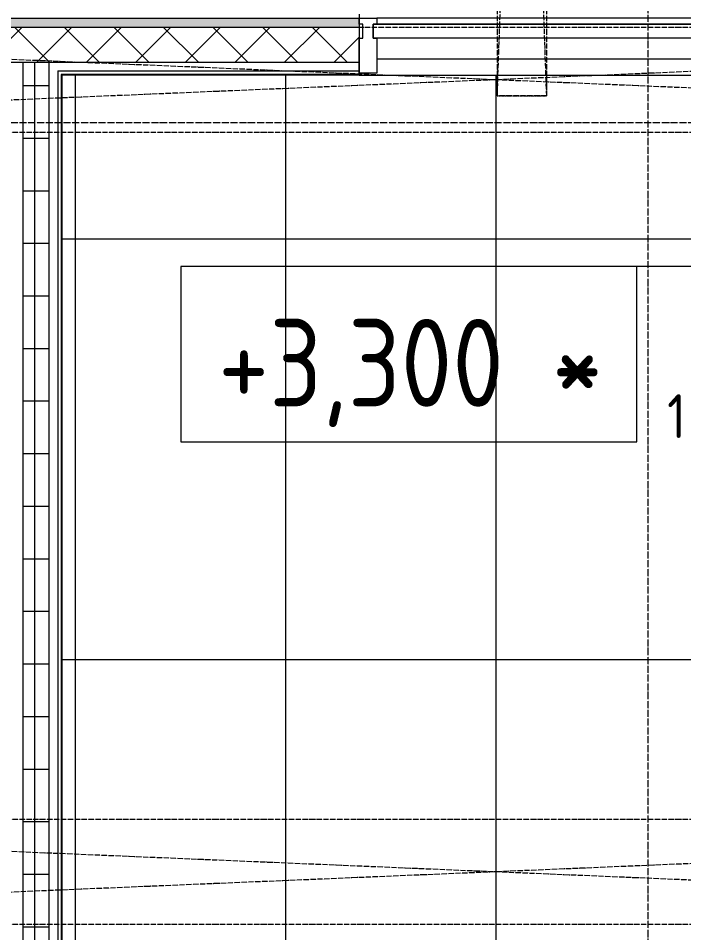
# Model space of a CAD drawing. Header units: millimetres. Extents: x -13069 to 207500, y -71366 to 56785.
# Drawn here: x 44053 to 45951, y 5983 to 8592 of the extents above; entities that cross this region are included whole.
import ezdxf

# ---------------------------------------------------------------- set-up
doc = ezdxf.new("R2010")
doc.units = ezdxf.units.MM
for name, pattern in [('ADSK_Линия сетки', [25, 20, -2.5, 0, -2.5]), ('ADSK_Штрих_ш3 п1_5', [4.5, 3, -1.5]), ('ADSK_Штрихпунктирная 2 точки_ш15 п1_5 п1_5 п1_5', [19.5, 15, -1.5, 0, -1.5, 0, -1.5])]:
    doc.linetypes.add(name, pattern=pattern)
for name, color, linetype, lineweight in [('_ Окна', 7, 'Continuous', 9), ('Аннотация', 7, 'Continuous', 18), ('Витраж', 7, 'Continuous', 9), ('Каркас', 7, 'Continuous', 18), ('Окна', 7, 'Continuous', 9), ('Оси', 7, 'Continuous', 9), ('Отметки', 7, 'Continuous', 9), ('Потолки штриховка', 7, 'Continuous', 9), ('Стены внутренние', 7, 'Continuous', 18), ('Стены наружные', 7, 'Continuous', 18), ('Стены отделка', 7, 'Continuous', 30), ('Стены штриховка', 7, 'Continuous', 9)]:
    doc.layers.add(name, color=color, linetype=linetype, lineweight=lineweight)
doc.layers.add('Линии', color=7, linetype='Continuous', lineweight=9, true_color=0x00a600)
doc.styles.add('GOST Common_1', font='GOST_Common.ttf', dxfattribs={"width": 0.9, "height": 250})
doc.styles.add('GOST Common_4', font='GOST_Common.ttf', dxfattribs={"width": 0.9, "height": 125})

# ---------------------------------------------------------------- blocks, each defined once
blk = doc.blocks.new('Прямоугольный импост - Импост структурный с накладкой - 160мм-6453686-План потолков 1-го этажа')
at = {"layer": 'Витраж', "lineweight": 18}
for p, q in [((0, 17), (-50, 17)), ((-50, 17), (-50, 0)), ((-50, 0), (-40, 0)), ((-40, 0), (-40, -40)), ((-10, 0), (0, 0)), ((-10, -40), (-10, 0)), ((0, 0), (0, 17)), ((-40, -40), (-50, -40)), ((-50, -40), (-50, -140)), ((0, -40), (-10, -40)), ((0, -140), (0, -40)), ((-50, -140), (0, -140))]:
    blk.add_line(p, q, dxfattribs=at)
blk = doc.blocks.new('PNS_Панель прямоугольная - Нр_Стекло - 40мм-6453691-План потолков 1-го этажа')
at = {"layer": '_ Окна'}
for p, q in [((-537.5, 40), (537.5, 40)), ((-537.5, 0), (-537.5, 40)), ((537.5, 40), (537.5, 0)), ((537.5, 0), (-537.5, 0))]:
    blk.add_line(p, q, dxfattribs=at)
at = {"layer": 'Окна'}
blk.add_line((-537.5, 0), (537.5, 0), dxfattribs=at)
blk = doc.blocks.new('Прямоугольный импост - Импост структурный с накладкой - 100мм-5430431-План потолков 1-го этажа')
at = {"layer": 'Витраж'}
for p, q in [((46130, 8592), (45075, 8592)), ((46130, 8475), (45075, 8475))]:
    blk.add_line(p, q, dxfattribs=at)
blk = doc.blocks.new('Высотные отметки - Рамка-12095-План потолков 1-го этажа')
at = {"layer": 'Аннотация', "lineweight": 20}
for p, q in [((-6.5, 0), (-6.5, 5)), ((-6.5, 5), (6.5, 5)), ((6.5, 5), (6.5, 0)), ((6.5, 0), (-6.5, 0))]:
    blk.add_line(p, q, dxfattribs=at)

msp = doc.modelspace()

# ---------------------------------------------------------------- hatches: boundary and pattern name
at = {"layer": 'Потолки штриховка', "lineweight": 18}
h = msp.add_hatch(dxfattribs=at)
h.set_pattern_fill('FP_31', color=256, style=0, pattern_type=2)
h.set_pattern_definition([(90, (45414.8, 4362.06), (600, -4e-14), []), (0, (45414.8, 4362), (0, -1200), [])])
h.paths.add_polyline_path([(42243.682, 474.307), (42241.682, 472.321), (42243.682, 472.321)])
h.paths.add_polyline_path([(48780.083, 428.538), (48778.32, 1007.29), (48771.258, 1683.645), (48561.315, 1683.645), (48561.315, 1685.645), (48559.315, 1685.645), (48559.315, 2662.349), (48561.315, 2662.349), (48561.319, 2664.349), (48761.297, 2664.349), (48733.795, 5330.331), (48538.313, 5330.331), (48538.313, 5332.331), (48536.313, 5332.331), (48536.313, 6350.055), (48538.313, 6350.055), (48538.313, 6352.055), (48723.412, 6352.055), (48714.568, 7213), (47432.5, 7213), (47432.5, 7215), (47430.5, 7215.003), (47430.5, 7225), (47422.5, 7225), (47422.5, 8430.011), (45558.912, 8430.011), (45558.912, 8370.928), (45418.912, 8370.928), (45418.912, 8430.011), (44177, 8430.011), (44177, 3697.057), (44175, 3697.057), (44174.999, 3695.057), (42243.682, 3695.057), (42243.682, 474.307), (43782.815, 463.53), (43782.815, 665.575), (43784.815, 665.575), (43784.815, 667.575), (44671.563, 667.575), (44671.563, 665.575), (44673.563, 665.571), (44673.563, 457.293), (48779.887, 428.539)])
h.paths.add_polyline_path([(43784.815, 461.516), (43784.815, 463.516), (43782.899, 463.446), (43784.03, 462.307)])
h.paths.add_polyline_path([(42231.682, 462.391), (42231.682, 3707.057), (42230, 3707.057), (42230, 462.403)])
h.paths.add_polyline_path([(48775.879, 1695.645), (48775.878, 1695.739), (48773.309, 1695.645)])
h.paths.add_polyline_path([(48571.315, 1695.645), (48584.02, 1695.645), (48576.759, 2652.349), (48571.315, 2652.349), (48571.315, 2027.285)])
h.paths.add_polyline_path([(42243.682, 3695.057), (42243.682, 3697.057), (42241.682, 3697.057)])
h.paths.add_polyline_path([(48556.065, 5342.331), (48556.343, 5342.331), (48548.313, 6300.055), (48548.771, 5342.331), (48556.039, 5342.331)])
h.paths.add_polyline_path([(48714.906, 7213), (48716.568, 7213), (48716.547, 7215), (48714.568, 7213)])
at = {"layer": 'Стены внутренние'}
h = msp.add_hatch(color=256, dxfattribs=at)
h.paths.add_polyline_path([(45025, 8567.011), (45025, 8592.011), (43455, 8592.011), (43455, 8567.011), (44705.955, 8567.011)])
h.paths.add_polyline_path([(42069.934, 8567.011), (42385, 8567.011), (42385, 8592.011), (41921.218, 8592.002), (41921.495, 8567.011), (41991.327, 8567.011)])
at = {"layer": 'Стены внутренние', "lineweight": 9, "true_color": 0x0000ff}
h = msp.add_hatch(dxfattribs=at)
h.set_pattern_fill('FP_1', color=5, style=0, pattern_type=2)
h.set_pattern_definition([(45, (0, 0), (-70.71068, 70.71068), []), (135, (0, 0), (-70.71068, -70.71068), [])])
h.paths.add_polyline_path([(43606.023, 8467.011), (45025, 8467.011), (45025, 8567.011), (43455, 8567.011), (43455, 8467.011)])
h.paths.add_polyline_path([(41922.604, 8467.011), (42385, 8467.011), (42385, 8567.011), (41921.495, 8567.011), (41922.592, 8468.1)])
at = {"layer": 'Стены внутренние', "lineweight": 9}
h = msp.add_hatch(dxfattribs=at)
h.set_pattern_fill('FP_4', color=256, style=0, pattern_type=2)
h.set_pattern_definition([(0, (0, 0), (0, 150), []), (90, (0, 0), (-150, 9e-15), [])])
h.paths.add_polyline_path([(44065, 3807.057), (44140, 3807.057), (44140, 8467.011), (44065, 8467.011), (44065, 3814.524)])

# ---------------------------------------------------------------- linework, layer by layer
at = {"layer": 'Каркас', "color": 8, "linetype": 'ADSK_Штрих_ш3 п1_5', "lineweight": 9, "true_color": 0x808080}
for p, q in [((45418.912, 8430.011), (45418.912, 8370.928)), ((45558.912, 8430.011), (45558.912, 8370.928)), ((45418.912, 8370.928), (45558.912, 8370.928))]:
    msp.add_line(p, q, dxfattribs=at)
at = {"layer": 'Линии', "color": 7, "linetype": 'ADSK_Штрихпунктирная 2 точки_ш15 п1_5 п1_5 п1_5'}
for p, q in [((45418.912, 8370.928), (45558.912, 12381.663)), ((45418.912, 12381.663), (45558.912, 8370.928)), ((45418.912, 12381.663), (45418.912, 8370.928)), ((45558.912, 12381.663), (45558.912, 8370.928)), ((41849.565, 8567.011), (48995, 8567.011)), ((41849.565, 8567.011), (48995, 8267.011)), ((48995, 8567.011), (41849.565, 8267.011)), ((45558.912, 8370.928), (45418.912, 8370.928)), ((41849.565, 8267.011), (48995, 8267.011)), ((41849.565, 6307.057), (48995, 6307.057)), ((41849.565, 6307.057), (48995, 6007.057)), ((48995, 6307.057), (41849.565, 6007.057)), ((41849.565, 6007.057), (48995, 6007.057))]:
    msp.add_line(p, q, dxfattribs=at)
at = {"layer": 'Оси', "linetype": 'ADSK_Линия сетки'}
for p, q in [((45849.565, -6603.62), (45849.565, 44222.998)), ((-12268.557, 8295), (56004.853, 8295))]:
    msp.add_line(p, q, dxfattribs=at)
at = {"layer": 'Отметки', "lineweight": 20}
msp.add_line((46009.631, 7883.511), (45166.635, 7883.511), dxfattribs=at)
at = {"layer": 'Стены наружные'}
msp.add_line((45025, 8430.011), (47422.5, 8430.011), dxfattribs=at)
at = {"layer": 'Стены отделка', "lineweight": 9}
for p, q in [((45025, 8604.011), (45025, 8430.011)), ((44165, 8442.011), (44165, 3707.057)), ((44165, 8442.011), (44175, 8442.011)), ((44177, 8430.011), (44177, 3695.057)), ((45025, 8430.011), (44177, 8430.011))]:
    msp.add_line(p, q, dxfattribs=at)
at = {"layer": 'Стены штриховка'}
for p, q in [((43455, 8592.011), (45025, 8592.011)), ((43455, 8567.011), (45025, 8567.011)), ((43455, 8467.011), (45025, 8467.011)), ((44065, 8467.011), (44065, 3807.057)), ((44140, 8467.011), (44140, 3732.057)), ((44175, 8442.011), (45025, 8442.011)), ((44175, 8432.011), (44175, 3695.057)), ((45025, 8432.011), (44175, 8432.011))]:
    msp.add_line(p, q, dxfattribs=at)

# ---------------------------------------------------------------- block references
at = {"layer": 'Витраж', "extrusion": (0, 0, -1)}
msp.add_blockref('Прямоугольный импост - Импост структурный с накладкой - 160мм-6453686-План потолков 1-го этажа', (-45025, 8575.011), dxfattribs=at)
at = {"layer": 'Витраж'}
msp.add_blockref('Прямоугольный импост - Импост структурный с накладкой - 100мм-5430431-План потолков 1-го этажа', (0, 0), dxfattribs=at)
at = {"layer": 'Окна', "rotation": 180}
msp.add_blockref('PNS_Панель прямоугольная - Нр_Стекло - 40мм-6453691-План потолков 1-го этажа', (45602.5, 8575.011), dxfattribs=at)
at = {"layer": 'Отметки', "lineweight": 20, "extrusion": (0, 0, -1), "xscale": 99.99999999999993, "yscale": 99.99999999999993, "zscale": 99.99999999999993, "rotation": 180}
msp.add_blockref('Высотные отметки - Рамка-12095-План потолков 1-го этажа', (-45166.635, 7883.511), dxfattribs=at)

# ---------------------------------------------------------------- texts
at = {"layer": 'Аннотация', "lineweight": 9, "insert": (45930.421, 7456.878), "char_height": 125, "width": 175.5, "attachment_point": 5, "line_spacing_factor": 1.022766, "style": 'GOST Common_4'}
msp.add_mtext('\\pt180,360,540,720,900,1080,1260,1440,1620,1800,1980,2160,2340,2520,2700,2880,3060,3240,3420,3600,3780,3960,4140,4320,4500,4680,4860,5040,5220,5400,5580,5760;1 ', dxfattribs=at)
at = {"layer": 'Отметки', "lineweight": 20, "insert": (44622.304, 7734.067), "char_height": 250, "width": 1306.39347, "attachment_point": 1, "line_spacing_factor": 1.022761, "style": 'GOST Common_1'}
msp.add_mtext('+3,300 *', dxfattribs=at)

doc.saveas('drawing.dxf')
